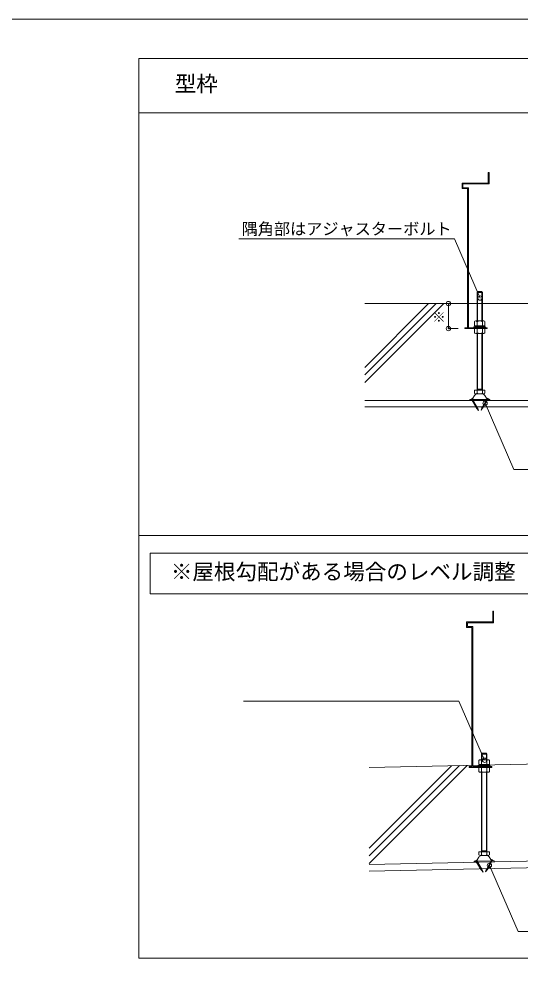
# Model space of a CAD drawing. Units: millimetres, scale not verified. Extents: x -1972 to 2028, y -1403 to 1357.
# Drawn here: x -60 to 872, y -414 to 1357 of the extents above; entities that cross this region are included whole.
import ezdxf
from ezdxf.enums import TextEntityAlignment as Align

# ---------------------------------------------------------------- set-up
doc = ezdxf.new("R2010")
doc.units = ezdxf.units.MM
doc.header["$LTSCALE"] = 10
doc.header["$PDMODE"] = 32
doc.header["$PDSIZE"] = 8
doc.linetypes.add('DASHED2', pattern=[3, 2, -1])
doc.layers.add('0-0', color=7, linetype='Continuous', lineweight=9)
doc.layers.add('1-0', color=4, linetype='Continuous', lineweight=9)
doc.styles.add('ＭＳ ゴシック', font='')
doc.styles.get('ＭＳ ゴシック').set_extended_font_data('MS Gothic')

msp = doc.modelspace()

# ---------------------------------------------------------------- hatches: boundary and pattern name
at = {"layer": '0-0'}
for points in [[(778.8, 650.61, 0.00578), (778.92, 650.61)], [(808.25, 653.12, 0.00016), (808.26, 653.12)], [(786.96, -206.71, 0.00578), (787.08, -206.7)], [(816.35, -203.61, 0.00016), (816.36, -203.61)]]:
    msp.add_hatch(color=256, dxfattribs=at).paths.add_polyline_path(points)

# ---------------------------------------------------------------- linework, layer by layer
for p, q in [((813.1, 1050.51), (813.1, 1072.01)), ((763.1, 1052.01), (763.1, 1042.01)), ((763.1, 1052.01), (811.6, 1052.01)), ((764.6, 1050.51), (764.6, 1043.51)), ((764.6, 1050.51), (786.1, 1050.51)), ((786.1, 1052.01), (786.1, 1050.51)), ((786.1, 1050.51), (798.1, 1050.51)), ((798.1, 1052.01), (798.1, 1050.51)), ((798.1, 1052.01), (808.1, 1052.01)), ((798.1, 1050.51), (813.1, 1050.51)), ((763.1, 1042.01), (773.1, 1042.01)), ((764.6, 1043.51), (774.6, 1043.51)), ((773.1, 1042.01), (773.1, 783.51)), ((774.6, 1043.51), (774.6, 783.51)), ((348.63, 948.69), (748.75, 948.69)), ((796.47, 838.76), (748.75, 948.69)), ((800.7, 849.11), (799.2, 850.61)), ((790.7, 849.11), (800.7, 849.11)), ((790.7, 849.11), (790.7, 796.31)), ((791.5, 849.91), (791.5, 796.31)), ((799.9, 796.31), (799.9, 849.91)), ((800.7, 796.31), (800.7, 849.11)), ((1573.46, 828.61), (582.14, 828.61)), ((700.76, 828.61), (582.14, 709.99)), ((714.78, 828.61), (582.14, 695.98)), ((728.8, 828.61), (582.14, 681.96)), ((737.62, 828.61), (737.62, 782.01)), ((737.62, 828.61), (755.81, 828.61)), ((737.62, 782.01), (755.81, 782.01)), ((768.1, 783.51), (773.1, 783.51)), ((768.1, 783.51), (768.1, 782.01)), ((768.1, 782.01), (809.7, 782.01)), ((784.7, 785.11), (806.7, 785.11)), ((784.7, 785.11), (784.7, 783.51)), ((806.7, 783.51), (784.7, 783.51)), ((785.88, 787.31), (785.88, 794.9)), ((805.51, 787.31), (785.88, 787.31)), ((805.51, 782.01), (785.88, 782.01)), ((785.88, 782.01), (785.88, 774.43)), ((805.51, 782.01), (785.88, 782.01)), ((786.65, 787.31), (795.7, 787.31)), ((786.65, 787.31), (786.65, 785.11)), ((786.65, 785.11), (795.5, 785.11)), ((795.46, 787.31), (786.76, 787.31)), ((794.32, 785.11), (786.76, 785.11)), ((803.06, 796.31), (788.33, 796.31)), ((790.15, 787.31), (790.15, 785.11)), ((790.45, 785.11), (790.45, 783.51)), ((790.79, 787.31), (790.79, 794.9)), ((790.79, 782.01), (790.79, 774.43)), ((795.7, 787.31), (795.5, 785.11)), ((795.89, 787.31), (795.7, 785.11)), ((795.7, 785.11), (804.75, 785.11)), ((795.89, 787.31), (804.75, 787.31)), ((805.16, 787.31), (797.6, 787.31)), ((800.6, 787.31), (800.6, 794.9)), ((800.6, 782.01), (800.6, 774.43)), ((800.95, 785.11), (800.95, 783.51)), ((801.25, 787.31), (801.25, 785.11)), ((804.75, 787.31), (804.75, 785.11)), ((805.51, 787.31), (805.51, 794.9)), ((805.51, 782.01), (805.51, 774.43)), ((806.7, 783.51), (806.7, 785.11)), ((790.7, 773.01), (790.7, 667.61)), ((791.5, 773.01), (791.5, 682.2)), ((799.9, 682.2), (799.9, 773.01)), ((800.7, 667.61), (800.7, 773.01)), ((791.5, 751.02), (791.5, 667.61)), ((799.9, 667.61), (799.9, 751.02)), ((786, 658.11), (783.14, 653.12)), ((785.88, 667.61), (785.88, 662.03)), ((805.51, 667.61), (785.88, 667.61)), ((803.06, 660.61), (788.33, 660.61)), ((790.05, 660.61), (801.34, 660.61)), ((790.34, 660.61), (801.05, 660.61)), ((790.34, 660.61), (801.05, 660.61)), ((790.7, 669.61), (800.7, 669.61)), ((791.5, 669.61), (790.7, 667.61)), ((790.79, 667.61), (790.79, 662.03)), ((791.25, 660.61), (800.15, 660.61)), ((791.25, 660.61), (800.15, 660.61)), ((791.5, 672.5), (791.5, 669.61)), ((792.15, 660.61), (799.25, 660.61)), ((800.6, 667.61), (800.6, 662.03)), ((808.25, 653.12), (805.39, 658.11)), ((805.51, 667.61), (805.51, 662.03)), ((1573.46, 648.61), (582.14, 648.61)), ((814.2, 650.61), (777.2, 650.61)), ((777.2, 648.61), (777.2, 650.61)), ((814.2, 648.61), (777.2, 648.61)), ((778.86, 650.11), (778.71, 650.36)), ((779, 650.07), (779.95, 650.62)), ((780.64, 650.44), (789.91, 634.38)), ((780.78, 651.78), (793.28, 630.13)), ((782.02, 651.24), (791.29, 635.18)), ((783.16, 652.47), (782.2, 651.92)), ((783.19, 652.61), (783.04, 652.86)), ((810.67, 652.31), (798.17, 630.66)), ((809.44, 651.77), (800.17, 635.71)), ((801.55, 634.91), (810.82, 650.97)), ((859.01, 520.44), (805.57, 643.49)), ((808.41, 653.4), (808.26, 653.14)), ((808.3, 653), (809.25, 652.45)), ((812.59, 650.64), (812.74, 650.9)), ((814.2, 650.61), (814.2, 648.61)), ((1573.46, 636.61), (582.14, 636.61)), ((790.92, 632.94), (793.28, 630.13)), ((792.04, 633.58), (793.28, 630.13)), ((799.42, 634.11), (798.17, 630.66)), ((798.17, 630.66), (800.54, 633.47)), ((859.01, 520.44), (1072.33, 520.44)), ((821.33, 235.86), (821.33, 257.36)), ((771.33, 237.36), (771.33, 227.36)), ((771.33, 237.36), (819.83, 237.36)), ((772.83, 235.86), (772.83, 228.86)), ((772.83, 235.86), (794.33, 235.86)), ((794.33, 237.36), (794.33, 235.86)), ((794.33, 235.86), (806.33, 235.86)), ((806.33, 237.36), (806.33, 235.86)), ((806.33, 237.36), (816.33, 237.36)), ((806.33, 235.86), (821.33, 235.86)), ((771.33, 227.36), (781.33, 227.36)), ((781.33, 227.36), (781.33, -31.14)), ((356.86, 90.57), (756.98, 90.57)), ((804.71, -19.37), (756.98, 90.57)), ((590.38, -32.64), (1581.7, -12.81)), ((798.93, -7.78), (808.93, -7.78)), ((798.93, -7.78), (798.93, -18.34)), ((799.73, -6.98), (799.73, -18.34)), ((808.93, -7.78), (807.43, -6.28)), ((808.13, -18.34), (808.13, -6.98)), ((808.93, -18.34), (808.93, -7.78)), ((772.22, -29), (590.38, -210.84)), ((757.91, -29.29), (590.38, -196.82)), ((743.61, -29.57), (590.38, -182.8)), ((776.33, -31.14), (781.33, -31.14)), ((776.33, -31.14), (776.33, -32.64)), ((776.33, -32.64), (817.93, -32.64)), ((792.93, -29.54), (814.93, -29.54)), ((792.93, -29.54), (792.93, -31.14)), ((814.93, -31.14), (792.93, -31.14)), ((794.12, -27.34), (794.12, -19.75)), ((813.75, -27.34), (794.12, -27.34)), ((813.75, -32.64), (794.12, -32.64)), ((794.12, -32.64), (794.12, -40.22)), ((813.75, -32.64), (794.12, -32.64)), ((794.88, -27.34), (803.93, -27.34)), ((794.88, -27.34), (794.88, -29.54)), ((794.88, -29.54), (803.74, -29.54)), ((803.69, -27.34), (795, -27.34)), ((802.55, -29.54), (795, -29.54)), ((811.29, -18.34), (796.57, -18.34)), ((798.38, -27.34), (798.38, -29.54)), ((798.68, -29.54), (798.68, -31.14)), ((799.02, -27.34), (799.02, -19.75)), ((799.02, -32.64), (799.02, -40.22)), ((803.93, -27.34), (803.74, -29.54)), ((804.13, -27.34), (803.93, -29.54)), ((803.93, -29.54), (812.98, -29.54)), ((804.13, -27.34), (812.98, -27.34)), ((813.4, -27.34), (805.84, -27.34)), ((808.84, -27.34), (808.84, -19.75)), ((808.84, -32.64), (808.84, -40.22)), ((809.18, -29.54), (809.18, -31.14)), ((809.48, -27.34), (809.48, -29.54)), ((812.98, -27.34), (812.98, -29.54)), ((813.75, -27.34), (813.75, -19.75)), ((813.75, -32.64), (813.75, -40.22)), ((814.93, -31.14), (814.93, -29.54)), ((798.93, -41.64), (798.93, -189.28)), ((799.73, -41.64), (799.73, -187.28)), ((808.13, -187.28), (808.13, -41.64)), ((808.93, -189.28), (808.93, -41.64)), ((590.38, -212.64), (1581.7, -192.81)), ((794.12, -189.28), (794.12, -194.86)), ((813.75, -189.28), (794.12, -189.28)), ((798.93, -187.28), (808.93, -187.28)), ((799.73, -187.28), (798.93, -189.28)), ((799.02, -189.28), (799.02, -194.86)), ((808.93, -189.28), (808.13, -187.28)), ((808.84, -189.28), (808.84, -194.86)), ((813.75, -189.28), (813.75, -194.86)), ((590.38, -225.14), (1581.7, -205.31)), ((822.35, -206), (785.35, -206.74)), ((785.39, -208.74), (785.35, -206.74)), ((822.39, -208), (785.39, -208.74)), ((787.03, -207.21), (786.88, -206.96)), ((787.17, -207.25), (788.11, -206.68)), ((788.8, -206.85), (798.39, -222.71)), ((788.92, -205.5), (801.85, -226.9)), ((790.16, -206.02), (799.75, -221.89)), ((791.28, -204.76), (790.33, -205.33)), ((791.31, -204.63), (791.16, -204.37)), ((794.01, -199.07), (791.24, -204.11)), ((811.29, -196.28), (796.57, -196.28)), ((798.01, -196.48), (809.29, -196.26)), ((798.29, -196.48), (809.01, -196.26)), ((798.29, -196.48), (809.01, -196.26)), ((799.2, -196.46), (808.1, -196.28)), ((799.2, -196.46), (808.1, -196.28)), ((800.11, -196.44), (807.21, -196.3)), ((818.79, -204.37), (806.73, -226.27)), ((817.56, -204.94), (808.62, -221.18)), ((810.02, -221.95), (818.97, -205.71)), ((816.35, -203.61), (813.39, -198.68)), ((816.51, -203.33), (816.36, -203.59)), ((816.4, -203.73), (817.37, -204.26)), ((820.74, -206.01), (820.89, -205.74)), ((822.35, -206), (822.39, -208)), ((799.43, -224.14), (801.85, -226.9)), ((800.53, -223.47), (801.85, -226.9)), ((807.91, -222.79), (806.73, -226.27)), ((806.73, -226.27), (809.03, -223.41)), ((867.25, -337.59), (813.8, -214.54)), ((867.25, -337.59), (1080.56, -337.59))]:
    msp.add_line(p, q, dxfattribs=at)
at = {"layer": '0-0', "linetype": 'DASHED2'}
for p, q in [((789.7, 783.51), (789.7, 782.01)), ((801.7, 783.51), (801.7, 782.01)), ((797.93, -31.14), (797.93, -32.64)), ((809.93, -31.14), (809.93, -32.64))]:
    msp.add_line(p, q, dxfattribs=at)
at = {"layer": '0-0'}
for points in [[(2027.64, -1403.31), (2027.64, 1356.69), (-1972.36, 1356.69), (-1972.36, -1403.31)], [(811.6, 1052.01), (811.6, 1072.01), (813.1, 1072.01)], [(799.2, 850.61), (792.2, 850.61), (790.7, 849.11)], [(774.6, 783.51), (809.7, 783.51), (809.7, 782.01)], [(803.06, 773.01), (788.33, 773.01), (803.06, 773.01)], [(800.7, 667.61), (799.9, 669.61), (799.9, 672.5)], [(811.51, 651.15), (812.43, 650.62), (812.46, 650.6)], [(819.83, 237.36), (819.83, 257.36), (821.33, 257.36)], [(772.83, 228.86), (782.83, 228.86), (782.83, -31.14)], [(807.43, -6.28), (800.43, -6.28), (798.93, -7.78)], [(782.83, -31.14), (817.93, -31.14), (817.93, -32.64)], [(811.29, -41.64), (796.57, -41.64), (811.29, -41.64)], [(819.64, -205.51), (820.58, -206.03), (820.61, -206.04)]]:
    msp.add_lwpolyline(points, dxfattribs=at)
msp.add_lwpolyline([(184.07, 364.89), (900.45, 364.89), (900.45, 289.62), (184.07, 289.62)], close=True, dxfattribs=at)
for centre in [(796.47, 838.76), (805.57, 643.49), (804.71, -19.37), (813.8, -214.54)]:
    msp.add_circle(centre, 4.01, dxfattribs=at)
for centre, radius, start, end in [((788.33, 793.48), 2.83, 29.99985, 149.99985), ((795.7, 787.1), 9.21, 57.79585, 122.2043), ((803.06, 793.48), 2.83, 29.99985, 149.99985), ((788.33, 775.85), 2.83, 210.00015, 270), ((788.33, 775.85), 2.83, 210.00015, 270), ((788.33, 775.85), 2.83, 270, 330.00015), ((795.7, 782.22), 9.21, 237.7957, 302.20415), ((803.06, 775.85), 2.83, 210.00015, 270), ((803.06, 775.85), 2.83, 270, 330.00015), ((803.06, 775.85), 2.83, 270, 330.00015), ((788.33, 663.45), 2.83, 210.00015, 270), ((790.34, 655.61), 5, 90, 150.1011), ((788.33, 663.45), 2.83, 270, 330.00015), ((795.7, 669.82), 9.21, 237.7957, 302.20415), ((803.06, 663.45), 2.83, 210.00015, 270), ((801.05, 655.61), 5, 29.8989, 90), ((803.06, 663.45), 2.83, 270, 330.00015), ((778.8, 650.41), 0.1, 124.41173, 210), ((796.43, 624.67), 31.3, 124.02558, 124.41173), ((778.8, 655.61), 5, 270, 271.32548), ((778.95, 650.16), 0.1, 210, 300), ((796.43, 624.67), 31.3, 115.58827, 124.02558), ((778.8, 655.61), 5, 271.32548, 327.16338), ((780.2, 650.19), 0.5, 88.0888, 120), ((780.2, 650.19), 0.5, 58.70467, 88.0888), ((780.2, 650.19), 0.5, 30, 58.70467), ((782.45, 651.49), 0.5, 120, 210), ((782.96, 652.81), 0.1, 62.32921, 115.58827), ((778.8, 655.61), 5, 327.16338, 330.1011), ((782.96, 652.81), 0.1, 30, 62.32921), ((783.11, 652.56), 0.1, 300, 30), ((808.35, 653.09), 0.1, 150, 162.20967), ((808.35, 653.09), 0.1, 162.20967, 240), ((812.59, 655.61), 5, 209.8989, 209.93625), ((812.59, 655.61), 5, 209.93625, 211.79215), ((812.59, 655.61), 5, 211.79215, 230.71092), ((808.5, 653.35), 0.1, 64.41173, 150), ((795.02, 625.21), 31.3, 55.58827, 64.41173), ((809, 652.02), 0.5, 330, 60), ((812.59, 655.61), 5, 230.71092, 249.12473), ((812.59, 655.61), 5, 249.12473, 268.20785), ((811.26, 650.72), 0.5, 60, 150), ((812.59, 655.61), 5, 268.20785, 270), ((812.51, 650.69), 0.1, 240, 312.05751), ((812.51, 650.69), 0.1, 312.05751, 330), ((812.66, 650.95), 0.1, 330, 55.58827), ((798.57, 639.38), 10, 210, 220.11649), ((782.63, 630.18), 10, 19.88351, 30), ((808.83, 630.71), 10, 150, 160.11649), ((792.89, 639.91), 10, 319.88351, 330), ((796.57, -21.17), 2.83, 29.99985, 149.99985), ((803.93, -27.55), 9.21, 57.79585, 122.2043), ((811.29, -21.17), 2.83, 29.99985, 149.99985), ((796.57, -38.8), 2.83, 210.00015, 270), ((796.57, -38.8), 2.83, 210.00015, 270), ((796.57, -38.8), 2.83, 270, 330.00015), ((803.93, -32.43), 9.21, 237.7957, 302.20415), ((811.29, -38.8), 2.83, 210.00015, 270), ((811.29, -38.8), 2.83, 270, 330.00015), ((811.29, -38.8), 2.83, 270, 330.00015), ((786.96, -206.91), 0.1, 125.55749, 211.14576), ((805.11, -232.29), 31.3, 125.17134, 125.55749), ((786.86, -201.71), 5, 271.14576, 272.47124), ((787.12, -207.16), 0.1, 211.14576, 301.14576), ((805.11, -232.29), 31.3, 116.73404, 125.17134), ((786.86, -201.71), 5, 272.47124, 328.30915), ((788.37, -207.1), 0.5, 89.23457, 121.14576), ((788.37, -207.1), 0.5, 59.85043, 89.23457), ((788.37, -207.1), 0.5, 31.14576, 59.85043), ((790.59, -205.76), 0.5, 121.14576, 211.14576), ((791.07, -204.42), 0.1, 63.47497, 116.73404), ((786.86, -201.71), 5, 328.30915, 331.24686), ((791.07, -204.42), 0.1, 31.14576, 63.47497), ((791.22, -204.68), 0.1, 301.14576, 31.14576), ((798.39, -201.48), 5, 91.14576, 151.24686), ((796.57, -193.45), 2.83, 210.00015, 270), ((796.57, -193.45), 2.83, 270, 330.00015), ((803.93, -187.07), 9.21, 237.7957, 302.20415), ((811.29, -193.45), 2.83, 210.00015, 270), ((809.11, -201.26), 5, 31.04466, 91.14576), ((811.29, -193.45), 2.83, 270, 330.00015), ((816.45, -203.64), 0.1, 151.14576, 163.35543), ((816.45, -203.64), 0.1, 163.35543, 241.14576), ((820.64, -201.03), 5, 211.08201, 212.93791), ((820.64, -201.03), 5, 211.04466, 211.08201), ((820.64, -201.03), 5, 212.93791, 231.85668), ((816.6, -203.38), 0.1, 65.55749, 151.14576), ((803.69, -231.78), 31.3, 56.73404, 65.55749), ((817.13, -204.7), 0.5, 331.14576, 61.14576), ((820.64, -201.03), 5, 231.85668, 250.2705), ((820.64, -201.03), 5, 250.2705, 269.35361), ((819.4, -205.95), 0.5, 61.14576, 151.14576), ((820.64, -201.03), 5, 269.35361, 271.14576), ((820.66, -205.96), 0.1, 241.14576, 313.20327), ((820.66, -205.96), 0.1, 313.20327, 331.14576), ((820.8, -205.7), 0.1, 331.14576, 56.73404), ((806.94, -217.54), 10, 211.14576, 221.26225), ((791.2, -227.06), 10, 21.02928, 31.14576), ((817.38, -226), 10, 151.14576, 161.26225), ((801.26, -217.12), 10, 321.02928, 331.14576)]:
    msp.add_arc(centre, radius, start, end, dxfattribs=at)
for p in [(737.62, 828.61), (737.62, 782.01)]:
    msp.add_point(p, dxfattribs=at)
at = {"layer": '1-0'}
for p, q in [((162.54, 1283.58), (1907.86, 1283.58)), ((162.54, 1182.7), (162.54, -386.63)), ((162.54, 398.03), (1907.86, 398.03)), ((162.54, -386.63), (1907.86, -386.63))]:
    msp.add_line(p, q, dxfattribs=at)
msp.add_lwpolyline([(162.54, 1283.58), (162.54, 1182.7), (1907.86, 1182.7)], dxfattribs=at)

# ---------------------------------------------------------------- texts
at = {"layer": '0-0', "style": 'ＭＳ ゴシック'}
for s, height, p in [('型枠', 29.33, (229.52, 1213.14)), ('隅角部はアジャスターボルト', 21.99, (353.6, 949.53)), ('※屋根勾配がある場合のレベル調整', 29.33, (222.26, 307.26))]:
    msp.add_text(s, height=height, dxfattribs=at).set_placement(p, align=Align.BOTTOM_LEFT)
msp.add_text('※', height=18.33, rotation=90, dxfattribs=at).set_placement((734.92, 791.25), align=Align.BOTTOM_LEFT)

doc.saveas('drawing.dxf')
